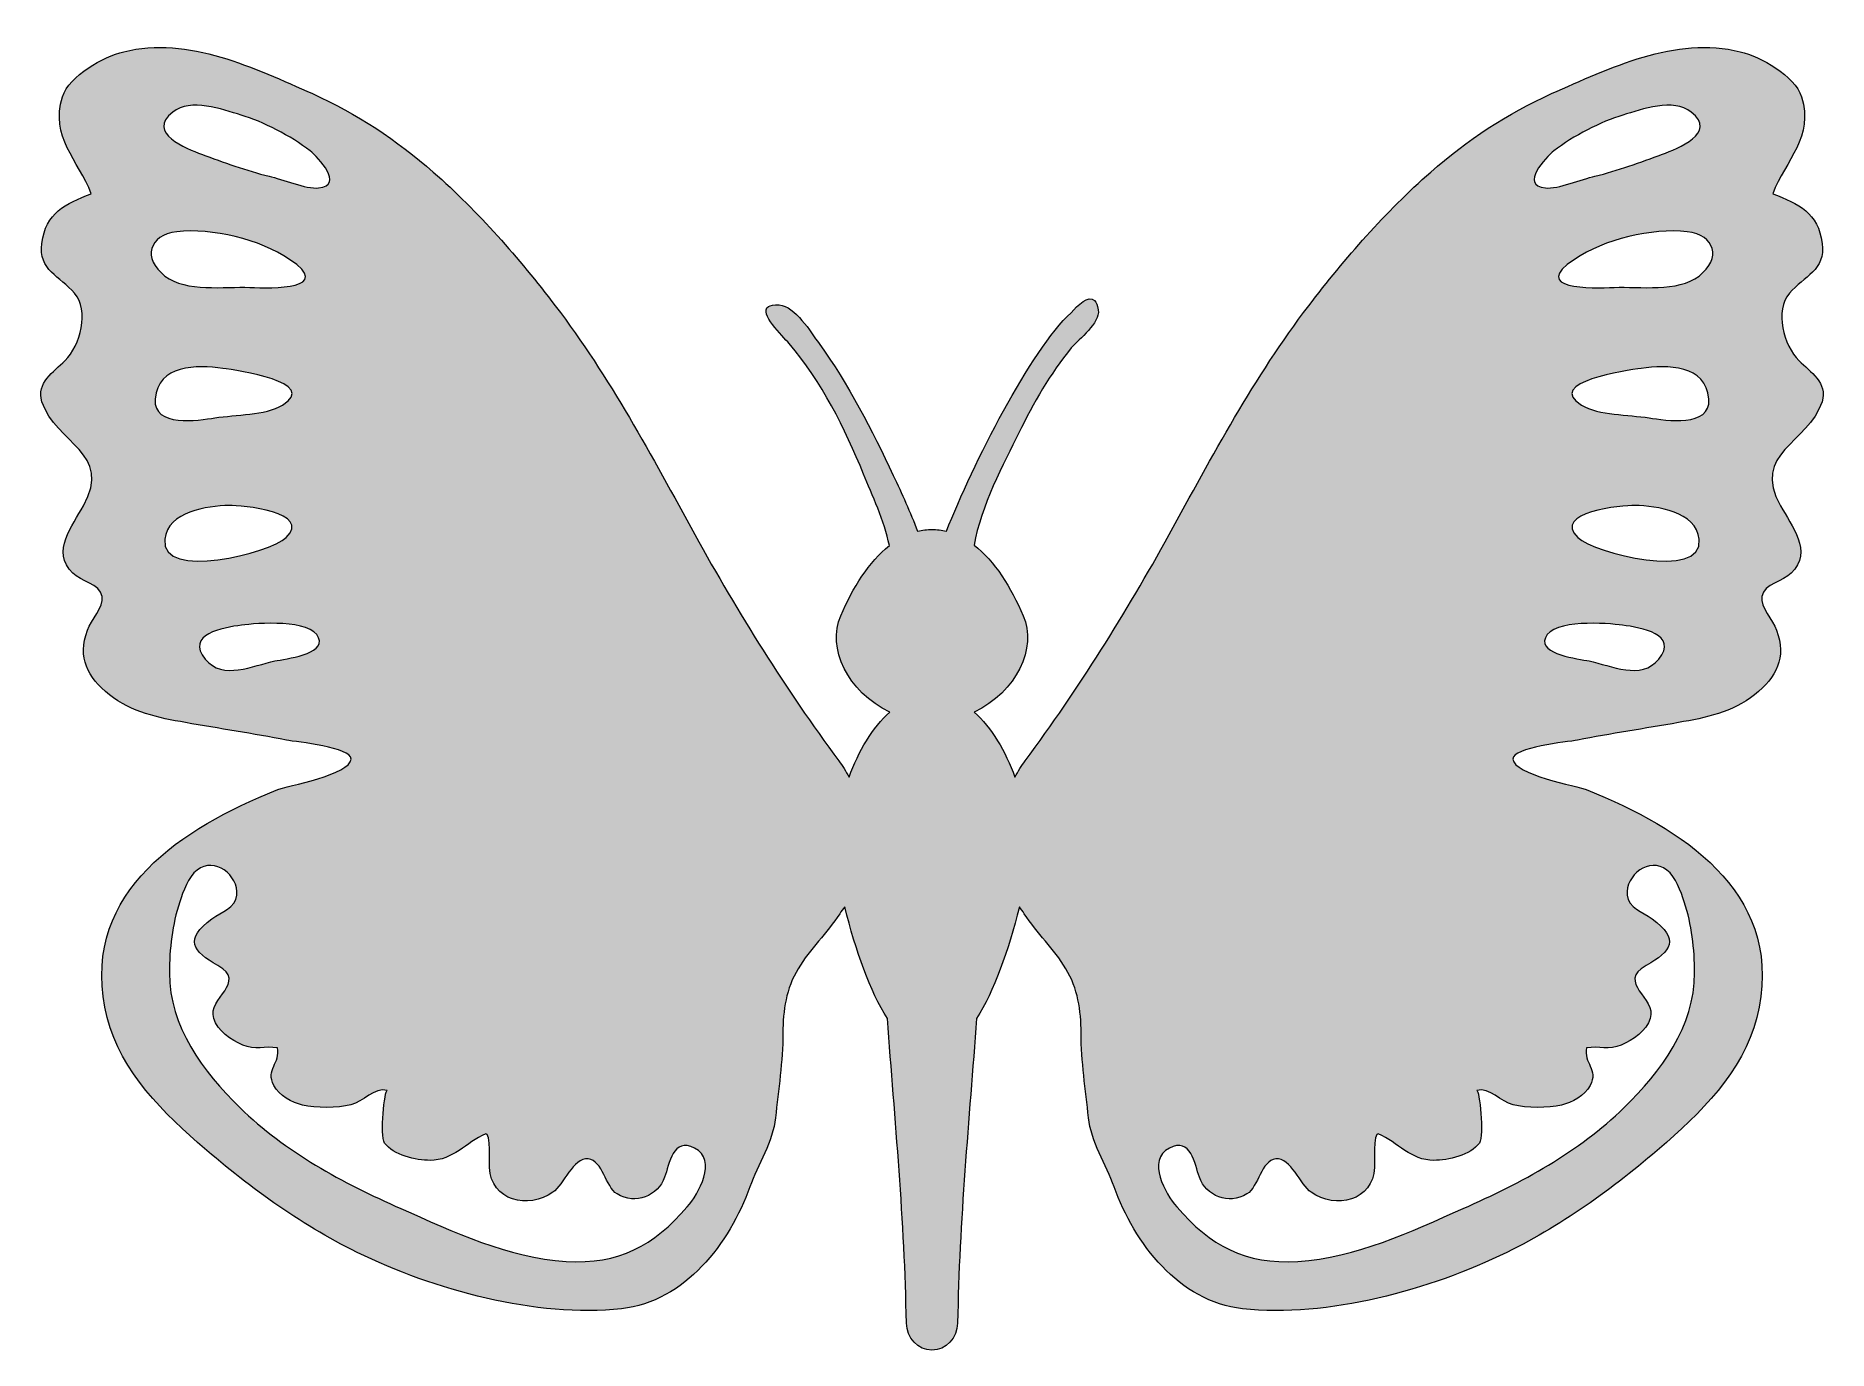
# Model space of a CAD drawing. Header units: inches. Extents: x 0 to 102, y 0 to 75.
import ezdxf

# ---------------------------------------------------------------- set-up
doc = ezdxf.new("R2010")
doc.units = ezdxf.units.IN
doc.header["$MEASUREMENT"] = 0
doc.layers.add('Layer 1', color=7, linetype='Continuous')

msp = doc.modelspace()

# ---------------------------------------------------------------- hatches: boundary and pattern name
at = {"layer": 'Layer 1', "true_color": 0xdb3d26}
h = msp.add_hatch(color=22, dxfattribs=at)
h.dxf.hatch_style = 2
edge = h.paths.add_edge_path()
edge.add_spline(control_points=[(0.07, 54.03), (0.86, 51.63), (4.13, 51.13), (2.43, 48.09), (1.81, 46.97), (0.57, 45.51), (1.82, 44.26), (2.28, 43.81), (3.37, 43.66), (3.5, 42.93), (3.6, 42.33), (2.86, 41.59), (2.66, 41.01), (2.09, 39.43), (2.65, 38.35), (3.91, 37.34), (5.19, 36.32), (6.68, 36.03), (8.25, 35.75), (10.18, 35.41), (12.11, 35.12), (14.01, 34.75), (14.6, 34.64), (17.71, 34.35), (17.69, 33.67), (17.66, 32.79), (14.06, 32.15), (13.42, 31.9), (8.12, 29.75), (2.4, 26.19), (3.65, 19.54), (4.25, 16.32), (6.56, 13.91), (8.94, 11.83), (11.73, 9.4), (14.71, 7.2), (18.03, 5.57), (22.4, 3.43), (28.25, 1.82), (33.11, 2.36), (36.72, 2.76), (39.26, 6.09), (40.42, 9.3), (40.87, 10.55), (41.75, 11.91), (41.88, 13.23), (42.04, 14.83), (42.3, 16.45), (42.3, 18.06), (42.3, 19.36), (42.49, 20.61), (43.17, 21.73), (43.84, 22.85), (44.82, 23.76), (45.54, 24.86), (45.63, 25), (45.72, 25.12), (45.83, 25.25), (46.45, 22.73), (47.27, 20.43), (48.26, 18.9), (48.68, 13.12), (49.25, 7.34), (49.34, 1.54), (49.36, 0.69), (50, 0), (50.8, 0), (51.6, 0), (52.24, 0.69), (52.26, 1.54), (52.35, 7.34), (52.92, 13.12), (53.34, 18.9), (54.33, 20.43), (55.15, 22.73), (55.78, 25.25), (55.88, 25.12), (55.97, 25), (56.06, 24.86), (56.78, 23.76), (57.76, 22.85), (58.43, 21.73), (59.11, 20.61), (59.3, 19.36), (59.3, 18.06), (59.3, 16.45), (59.56, 14.83), (59.72, 13.23), (59.85, 11.91), (60.73, 10.55), (61.18, 9.3), (62.34, 6.09), (64.88, 2.76), (68.49, 2.36), (73.35, 1.82), (79.2, 3.43), (83.57, 5.57), (86.89, 7.2), (89.87, 9.4), (92.66, 11.83), (95.04, 13.91), (97.35, 16.32), (97.95, 19.54), (99.2, 26.19), (93.48, 29.75), (88.18, 31.9), (87.54, 32.15), (83.94, 32.79), (83.91, 33.67), (83.89, 34.35), (87, 34.64), (87.59, 34.75), (89.49, 35.12), (91.42, 35.41), (93.35, 35.75), (94.92, 36.03), (96.41, 36.32), (97.69, 37.34), (98.95, 38.35), (99.51, 39.43), (98.94, 41.01), (98.74, 41.59), (98, 42.33), (98.1, 42.93), (98.23, 43.66), (99.32, 43.81), (99.78, 44.26), (101.03, 45.51), (99.79, 46.97), (99.17, 48.09), (97.47, 51.13), (100.74, 51.63), (101.53, 54.03), (101.88, 55.1), (100.86, 55.73), (100.21, 56.37), (99.34, 57.23), (98.83, 59.22), (99.67, 60.21), (100.49, 61.17), (101.75, 61.52), (101.54, 63.04), (101.31, 64.81), (100.21, 65.29), (98.72, 65.88), (99.46, 67.79), (101.08, 69.12), (100.36, 71.39), (99.97, 72.64), (98.02, 73.68), (96.87, 73.97), (93.2, 74.87), (89.38, 73.03), (86.12, 71.58), (83.6, 70.46), (81.3, 68.93), (79.23, 67.11), (76.64, 64.84), (74.35, 62.22), (72.27, 59.49), (69.17, 55.43), (66.77, 50.92), (64.32, 46.46), (61.84, 41.96), (59.16, 37.69), (56.11, 33.57), (55.91, 33.29), (55.71, 32.98), (55.52, 32.64), (54.99, 34.13), (54.2, 35.46), (53.2, 36.35), (55.62, 37.49), (56.81, 40.02), (55.99, 41.84), (55.31, 43.45), (54.37, 44.95), (53.2, 45.86), (53.57, 48.06), (54.9, 50.52), (55.75, 52.25), (56.58, 53.95), (57.54, 55.63), (58.74, 57.09), (59.18, 57.63), (60.38, 58.49), (60.28, 59.26), (60.24, 59.53), (60.16, 59.7), (60.07, 59.79), (59.73, 60.12), (59.09, 59.53), (58.73, 59.1), (56.39, 56.94), (53.15, 50.5), (51.62, 46.65), (51.35, 46.72), (51.08, 46.75), (50.8, 46.75), (50.52, 46.75), (50.25, 46.72), (49.98, 46.65), (49.56, 47.73), (49.09, 48.79), (48.59, 49.83), (47.38, 52.42), (46.05, 55.02), (44.36, 57.34), (43.89, 57.99), (43, 59.49), (42.09, 59.54), (41.79, 59.56), (41.6, 59.52), (41.48, 59.45), (40.9, 59.08), (42.28, 57.78), (42.66, 57.34), (44.51, 55.17), (45.83, 52.52), (46.9, 49.9), (47.38, 48.74), (48.08, 47.24), (48.37, 45.83), (47.21, 44.92), (46.28, 43.43), (45.61, 41.84), (44.79, 40.02), (45.98, 37.49), (48.4, 36.35), (47.4, 35.46), (46.61, 34.13), (46.08, 32.64), (45.89, 32.98), (45.69, 33.29), (45.49, 33.57), (42.44, 37.69), (39.76, 41.96), (37.28, 46.46), (34.83, 50.92), (32.43, 55.43), (29.33, 59.49), (27.25, 62.22), (24.96, 64.84), (22.37, 67.11), (20.3, 68.93), (18, 70.46), (15.48, 71.58), (12.22, 73.03), (8.4, 74.87), (4.73, 73.97), (3.58, 73.68), (1.63, 72.64), (1.24, 71.39), (0.52, 69.12), (2.14, 67.79), (2.88, 65.88), (1.39, 65.29), (0.29, 64.81), (0.06, 63.04), (-0.15, 61.52), (1.11, 61.17), (1.93, 60.21), (2.77, 59.22), (2.26, 57.23), (1.39, 56.37), (0.74, 55.73), (-0.28, 55.1), (0.07, 54.03)], knot_values=[0, 0, 0, 0, 1, 1, 1, 2, 2, 2, 3, 3, 3, 4, 4, 4, 5, 5, 5, 6, 6, 6, 7, 7, 7, 8, 8, 8, 9, 9, 9, 10, 10, 10, 11, 11, 11, 12, 12, 12, 13, 13, 13, 14, 14, 14, 15, 15, 15, 16, 16, 16, 17, 17, 17, 18, 18, 18, 19, 19, 19, 20, 20, 20, 21, 21, 21, 22, 22, 22, 23, 23, 23, 24, 24, 24, 25, 25, 25, 26, 26, 26, 27, 27, 27, 28, 28, 28, 29, 29, 29, 30, 30, 30, 31, 31, 31, 32, 32, 32, 33, 33, 33, 34, 34, 34, 35, 35, 35, 36, 36, 36, 37, 37, 37, 38, 38, 38, 39, 39, 39, 40, 40, 40, 41, 41, 41, 42, 42, 42, 43, 43, 43, 44, 44, 44, 45, 45, 45, 46, 46, 46, 47, 47, 47, 48, 48, 48, 49, 49, 49, 50, 50, 50, 51, 51, 51, 52, 52, 52, 53, 53, 53, 54, 54, 54, 55, 55, 55, 56, 56, 56, 57, 57, 57, 58, 58, 58, 59, 59, 59, 60, 60, 60, 61, 61, 61, 62, 62, 62, 63, 63, 63, 64, 64, 64, 65, 65, 65, 66, 66, 66, 67, 67, 67, 68, 68, 68, 69, 69, 69, 70, 70, 70, 71, 71, 71, 72, 72, 72, 73, 73, 73, 74, 74, 74, 75, 75, 75, 76, 76, 76, 77, 77, 77, 78, 78, 78, 79, 79, 79, 80, 80, 80, 81, 81, 81, 82, 82, 82, 83, 83, 83, 84, 84, 84, 85, 85, 85, 86, 86, 86, 87, 87, 87, 88, 88, 88, 89, 89, 89, 89], degree=3, periodic=1)
edge = h.paths.add_edge_path()
edge.add_spline(control_points=[(92.22, 39.36), (91.23, 38.14), (89.52, 39), (88.25, 39.26), (87.65, 39.38), (85.38, 39.64), (85.76, 40.58), (86.19, 41.66), (89.3, 41.41), (90.15, 41.3), (91.22, 41.16), (93.38, 40.78), (92.22, 39.36)], knot_values=[0, 0, 0, 0, 1, 1, 1, 2, 2, 2, 3, 3, 3, 4, 4, 4, 4], degree=3, periodic=1)
edge = h.paths.add_edge_path()
edge.add_spline(control_points=[(87.61, 46.29), (86.1, 47.75), (90.14, 48.13), (90.87, 48.12), (92.11, 48.09), (94.36, 47.78), (94.53, 46.19), (94.77, 43.81), (88.53, 45.41), (87.61, 46.29)], knot_values=[0, 0, 0, 0, 1, 1, 1, 2, 2, 2, 3, 3, 3, 3], degree=3, periodic=1)
edge = h.paths.add_edge_path()
edge.add_spline(control_points=[(91.68, 53.11), (90.48, 53.3), (88.83, 53.24), (87.82, 53.84), (85.68, 55.13), (90.42, 55.82), (91.22, 55.93), (92.7, 56.13), (94.94, 56.15), (95.08, 54.18), (95.2, 52.55), (92.61, 52.96), (91.68, 53.11)], knot_values=[0, 0, 0, 0, 1, 1, 1, 2, 2, 2, 3, 3, 3, 4, 4, 4, 4], degree=3, periodic=1)
edge = h.paths.add_edge_path()
edge.add_spline(control_points=[(94.52, 61.19), (93.3, 60.24), (91.14, 60.61), (89.68, 60.54), (88.39, 60.48), (84.84, 60.42), (87.42, 62.14), (89.11, 63.28), (91.83, 63.94), (93.85, 63.71), (95.43, 63.53), (95.83, 62.2), (94.52, 61.19)], knot_values=[0, 0, 0, 0, 1, 1, 1, 2, 2, 2, 3, 3, 3, 4, 4, 4, 4], degree=3, periodic=1)
edge = h.paths.add_edge_path()
edge.add_spline(control_points=[(86.25, 68.32), (87.33, 69.16), (88.94, 69.99), (90.18, 70.36), (91.27, 70.69), (93.05, 71.34), (94.08, 70.53), (95.6, 69.33), (93.3, 68.45), (92.43, 68.13), (91.21, 67.68), (89.86, 67.18), (88.59, 66.88), (87.85, 66.7), (86.49, 66.14), (85.76, 66.21), (84.29, 66.36), (85.77, 67.95), (86.25, 68.32)], knot_values=[0, 0, 0, 0, 1, 1, 1, 2, 2, 2, 3, 3, 3, 4, 4, 4, 5, 5, 5, 6, 6, 6, 6], degree=3, periodic=1)
edge = h.paths.add_edge_path()
edge.add_spline(control_points=[(64.33, 11.51), (65.56, 12.16), (65.78, 10.59), (66.04, 9.85), (66.41, 8.8), (67.7, 8.25), (68.75, 8.9), (69.42, 9.31), (69.56, 10.8), (70.4, 10.89), (71.25, 10.99), (71.79, 9.42), (72.41, 8.99), (73.81, 8.01), (75.93, 8.5), (76.03, 10.41), (76.04, 10.51), (75.95, 12.45), (76.24, 12.32), (77.36, 11.83), (78.09, 10.81), (79.41, 10.81), (80.21, 10.81), (81.52, 11.11), (82, 11.8), (82.3, 12.23), (81.99, 14.84), (81.85, 14.8), (82.58, 14.98), (83.23, 14.15), (83.92, 13.98), (84.69, 13.79), (85.9, 13.77), (86.68, 13.96), (87.27, 14.1), (88.02, 14.5), (88.32, 15.08), (88.79, 15.98), (87.93, 16.37), (88.1, 17.22), (88.84, 17.34), (89.37, 17.07), (90.09, 17.38), (90.76, 17.66), (91.52, 18.2), (91.74, 18.9), (92.11, 20.06), (89.78, 20.94), (91.51, 21.91), (92.94, 22.71), (93.44, 23.41), (91.85, 24.57), (91.28, 24.99), (90.5, 25.19), (90.43, 25.91), (90.31, 27.08), (91.7, 28.11), (92.69, 27.35), (93.2, 26.96), (93.48, 26.13), (93.68, 25.54), (94.11, 24.26), (94.26, 22.84), (94.27, 21.49), (94.27, 18.42), (92.37, 15.9), (90.24, 13.81), (87.67, 11.29), (84.39, 9.52), (81.08, 8.07), (78.07, 6.75), (74.98, 5.25), (71.65, 5.05), (68.65, 4.87), (66.67, 5.94), (64.75, 8.16), (64.11, 8.9), (63.01, 10.82), (64.33, 11.51)], knot_values=[0, 0, 0, 0, 1, 1, 1, 2, 2, 2, 3, 3, 3, 4, 4, 4, 5, 5, 5, 6, 6, 6, 7, 7, 7, 8, 8, 8, 9, 9, 9, 10, 10, 10, 11, 11, 11, 12, 12, 12, 13, 13, 13, 14, 14, 14, 15, 15, 15, 16, 16, 16, 17, 17, 17, 18, 18, 18, 19, 19, 19, 20, 20, 20, 21, 21, 21, 22, 22, 22, 23, 23, 23, 24, 24, 24, 25, 25, 25, 26, 26, 26, 26], degree=3, periodic=1)
edge = h.paths.add_edge_path()
edge.add_spline(control_points=[(19.75, 14.8), (19.61, 14.84), (19.3, 12.23), (19.6, 11.8), (20.08, 11.11), (21.39, 10.81), (22.19, 10.81), (23.51, 10.81), (24.24, 11.83), (25.36, 12.32), (25.65, 12.45), (25.56, 10.51), (25.57, 10.41), (25.67, 8.5), (27.79, 8.01), (29.19, 8.99), (29.81, 9.42), (30.35, 10.99), (31.2, 10.89), (32.04, 10.8), (32.18, 9.31), (32.85, 8.9), (33.9, 8.25), (35.19, 8.8), (35.56, 9.85), (35.82, 10.59), (36.04, 12.16), (37.27, 11.51), (38.59, 10.82), (37.49, 8.9), (36.85, 8.16), (34.93, 5.94), (32.95, 4.87), (29.95, 5.05), (26.62, 5.25), (23.53, 6.75), (20.52, 8.07), (17.21, 9.52), (13.93, 11.29), (11.36, 13.81), (9.23, 15.9), (7.33, 18.42), (7.33, 21.49), (7.34, 22.84), (7.49, 24.26), (7.92, 25.54), (8.12, 26.13), (8.4, 26.96), (8.91, 27.35), (9.9, 28.11), (11.29, 27.08), (11.17, 25.91), (11.1, 25.19), (10.32, 24.99), (9.75, 24.57), (8.16, 23.41), (8.66, 22.71), (10.09, 21.91), (11.82, 20.94), (9.49, 20.06), (9.86, 18.9), (10.08, 18.2), (10.84, 17.66), (11.51, 17.38), (12.23, 17.07), (12.76, 17.34), (13.5, 17.22), (13.67, 16.37), (12.81, 15.98), (13.28, 15.08), (13.58, 14.5), (14.33, 14.1), (14.92, 13.96), (15.7, 13.77), (16.91, 13.79), (17.68, 13.98), (18.37, 14.15), (19.02, 14.98), (19.75, 14.8)], knot_values=[0, 0, 0, 0, 1, 1, 1, 2, 2, 2, 3, 3, 3, 4, 4, 4, 5, 5, 5, 6, 6, 6, 7, 7, 7, 8, 8, 8, 9, 9, 9, 10, 10, 10, 11, 11, 11, 12, 12, 12, 13, 13, 13, 14, 14, 14, 15, 15, 15, 16, 16, 16, 17, 17, 17, 18, 18, 18, 19, 19, 19, 20, 20, 20, 21, 21, 21, 22, 22, 22, 23, 23, 23, 24, 24, 24, 25, 25, 25, 26, 26, 26, 26], degree=3, periodic=1)
edge = h.paths.add_edge_path()
edge.add_spline(control_points=[(6.52, 54.18), (6.66, 56.15), (8.9, 56.13), (10.38, 55.93), (11.18, 55.82), (15.92, 55.13), (13.78, 53.84), (12.77, 53.24), (11.12, 53.3), (9.92, 53.11), (8.99, 52.96), (6.4, 52.55), (6.52, 54.18)], knot_values=[0, 0, 0, 0, 1, 1, 1, 2, 2, 2, 3, 3, 3, 4, 4, 4, 4], degree=3, periodic=1)
edge = h.paths.add_edge_path()
edge.add_spline(control_points=[(7.07, 46.19), (7.24, 47.78), (9.49, 48.09), (10.73, 48.12), (11.46, 48.13), (15.51, 47.75), (13.99, 46.29), (13.07, 45.41), (6.83, 43.81), (7.07, 46.19)], knot_values=[0, 0, 0, 0, 1, 1, 1, 2, 2, 2, 3, 3, 3, 3], degree=3, periodic=1)
edge = h.paths.add_edge_path()
edge.add_spline(control_points=[(13.35, 39.26), (12.08, 39), (10.37, 38.14), (9.38, 39.36), (8.22, 40.78), (10.38, 41.16), (11.45, 41.3), (12.3, 41.41), (15.41, 41.66), (15.84, 40.58), (16.22, 39.64), (13.95, 39.38), (13.35, 39.26)], knot_values=[0, 0, 0, 0, 1, 1, 1, 2, 2, 2, 3, 3, 3, 4, 4, 4, 4], degree=3, periodic=1)
edge = h.paths.add_edge_path()
edge.add_spline(control_points=[(7.52, 70.53), (8.55, 71.34), (10.33, 70.69), (11.42, 70.36), (12.66, 69.99), (14.27, 69.16), (15.35, 68.32), (15.83, 67.95), (17.31, 66.36), (15.84, 66.21), (15.11, 66.14), (13.75, 66.7), (13.01, 66.88), (11.74, 67.18), (10.39, 67.68), (9.17, 68.13), (8.3, 68.45), (6, 69.33), (7.52, 70.53)], knot_values=[0, 0, 0, 0, 1, 1, 1, 2, 2, 2, 3, 3, 3, 4, 4, 4, 5, 5, 5, 6, 6, 6, 6], degree=3, periodic=1)
edge = h.paths.add_edge_path()
edge.add_spline(control_points=[(7.75, 63.71), (9.77, 63.94), (12.49, 63.28), (14.18, 62.14), (16.76, 60.42), (13.21, 60.48), (11.92, 60.54), (10.46, 60.61), (8.3, 60.24), (7.08, 61.19), (5.77, 62.2), (6.17, 63.53), (7.75, 63.71)], knot_values=[0, 0, 0, 0, 1, 1, 1, 2, 2, 2, 3, 3, 3, 4, 4, 4, 4], degree=3, periodic=1)

# ---------------------------------------------------------------- linework, layer by layer
at = {"layer": 'Layer 1', "lineweight": 0}
for points, knots in [([(0.07, 54.03), (0.86, 51.63), (4.13, 51.13), (2.43, 48.09), (1.81, 46.97), (0.57, 45.51), (1.82, 44.26), (2.28, 43.81), (3.37, 43.66), (3.5, 42.93), (3.6, 42.33), (2.86, 41.59), (2.66, 41.01), (2.09, 39.43), (2.65, 38.35), (3.91, 37.34), (5.19, 36.32), (6.68, 36.03), (8.25, 35.75), (10.18, 35.41), (12.11, 35.12), (14.01, 34.75), (14.6, 34.64), (17.71, 34.35), (17.69, 33.67), (17.66, 32.79), (14.06, 32.15), (13.42, 31.9), (8.12, 29.75), (2.4, 26.19), (3.65, 19.54), (4.25, 16.32), (6.56, 13.91), (8.94, 11.83), (11.73, 9.4), (14.71, 7.2), (18.03, 5.57), (22.4, 3.43), (28.25, 1.82), (33.11, 2.36), (36.72, 2.76), (39.26, 6.09), (40.42, 9.3), (40.87, 10.55), (41.75, 11.91), (41.88, 13.23), (42.04, 14.83), (42.3, 16.45), (42.3, 18.06), (42.3, 19.36), (42.49, 20.61), (43.17, 21.73), (43.84, 22.85), (44.82, 23.76), (45.54, 24.86), (45.63, 25), (45.72, 25.12), (45.83, 25.25), (46.45, 22.73), (47.27, 20.43), (48.26, 18.9), (48.68, 13.12), (49.25, 7.34), (49.34, 1.54), (49.36, 0.69), (50, 0), (50.8, 0), (51.6, 0), (52.24, 0.69), (52.26, 1.54), (52.35, 7.34), (52.92, 13.12), (53.34, 18.9), (54.33, 20.43), (55.15, 22.73), (55.78, 25.25), (55.88, 25.12), (55.97, 25), (56.06, 24.86), (56.78, 23.76), (57.76, 22.85), (58.43, 21.73), (59.11, 20.61), (59.3, 19.36), (59.3, 18.06), (59.3, 16.45), (59.56, 14.83), (59.72, 13.23), (59.85, 11.91), (60.73, 10.55), (61.18, 9.3), (62.34, 6.09), (64.88, 2.76), (68.49, 2.36), (73.35, 1.82), (79.2, 3.43), (83.57, 5.57), (86.89, 7.2), (89.87, 9.4), (92.66, 11.83), (95.04, 13.91), (97.35, 16.32), (97.95, 19.54), (99.2, 26.19), (93.48, 29.75), (88.18, 31.9), (87.54, 32.15), (83.94, 32.79), (83.91, 33.67), (83.89, 34.35), (87, 34.64), (87.59, 34.75), (89.49, 35.12), (91.42, 35.41), (93.35, 35.75), (94.92, 36.03), (96.41, 36.32), (97.69, 37.34), (98.95, 38.35), (99.51, 39.43), (98.94, 41.01), (98.74, 41.59), (98, 42.33), (98.1, 42.93), (98.23, 43.66), (99.32, 43.81), (99.78, 44.26), (101.03, 45.51), (99.79, 46.97), (99.17, 48.09), (97.47, 51.13), (100.74, 51.63), (101.53, 54.03), (101.88, 55.1), (100.86, 55.73), (100.21, 56.37), (99.34, 57.23), (98.83, 59.22), (99.67, 60.21), (100.49, 61.17), (101.75, 61.52), (101.54, 63.04), (101.31, 64.81), (100.21, 65.29), (98.72, 65.88), (99.46, 67.79), (101.08, 69.12), (100.36, 71.39), (99.97, 72.64), (98.02, 73.68), (96.87, 73.97), (93.2, 74.87), (89.38, 73.03), (86.12, 71.58), (83.6, 70.46), (81.3, 68.93), (79.23, 67.11), (76.64, 64.84), (74.35, 62.22), (72.27, 59.49), (69.17, 55.43), (66.77, 50.92), (64.32, 46.46), (61.84, 41.96), (59.16, 37.69), (56.11, 33.57), (55.91, 33.29), (55.71, 32.98), (55.52, 32.64), (54.99, 34.13), (54.2, 35.46), (53.2, 36.35), (55.62, 37.49), (56.81, 40.02), (55.99, 41.84), (55.31, 43.45), (54.37, 44.95), (53.2, 45.86), (53.57, 48.06), (54.9, 50.52), (55.75, 52.25), (56.58, 53.95), (57.54, 55.63), (58.74, 57.09), (59.18, 57.63), (60.38, 58.49), (60.28, 59.26), (60.24, 59.53), (60.16, 59.7), (60.07, 59.79), (59.73, 60.12), (59.09, 59.53), (58.73, 59.1), (56.39, 56.94), (53.15, 50.5), (51.62, 46.65), (51.35, 46.72), (51.08, 46.75), (50.8, 46.75), (50.52, 46.75), (50.25, 46.72), (49.98, 46.65), (49.56, 47.73), (49.09, 48.79), (48.59, 49.83), (47.38, 52.42), (46.05, 55.02), (44.36, 57.34), (43.89, 57.99), (43, 59.49), (42.09, 59.54), (41.79, 59.56), (41.6, 59.52), (41.48, 59.45), (40.9, 59.08), (42.28, 57.78), (42.66, 57.34), (44.51, 55.17), (45.83, 52.52), (46.9, 49.9), (47.38, 48.74), (48.08, 47.24), (48.37, 45.83), (47.21, 44.92), (46.28, 43.43), (45.61, 41.84), (44.79, 40.02), (45.98, 37.49), (48.4, 36.35), (47.4, 35.46), (46.61, 34.13), (46.08, 32.64), (45.89, 32.98), (45.69, 33.29), (45.49, 33.57), (42.44, 37.69), (39.76, 41.96), (37.28, 46.46), (34.83, 50.92), (32.43, 55.43), (29.33, 59.49), (27.25, 62.22), (24.96, 64.84), (22.37, 67.11), (20.3, 68.93), (18, 70.46), (15.48, 71.58), (12.22, 73.03), (8.4, 74.87), (4.73, 73.97), (3.58, 73.68), (1.63, 72.64), (1.24, 71.39), (0.52, 69.12), (2.14, 67.79), (2.88, 65.88), (1.39, 65.29), (0.29, 64.81), (0.06, 63.04), (-0.15, 61.52), (1.11, 61.17), (1.93, 60.21), (2.77, 59.22), (2.26, 57.23), (1.39, 56.37), (0.74, 55.73), (-0.28, 55.1), (0.07, 54.03)], [0, 0, 0, 0, 1, 1, 1, 2, 2, 2, 3, 3, 3, 4, 4, 4, 5, 5, 5, 6, 6, 6, 7, 7, 7, 8, 8, 8, 9, 9, 9, 10, 10, 10, 11, 11, 11, 12, 12, 12, 13, 13, 13, 14, 14, 14, 15, 15, 15, 16, 16, 16, 17, 17, 17, 18, 18, 18, 19, 19, 19, 20, 20, 20, 21, 21, 21, 22, 22, 22, 23, 23, 23, 24, 24, 24, 25, 25, 25, 26, 26, 26, 27, 27, 27, 28, 28, 28, 29, 29, 29, 30, 30, 30, 31, 31, 31, 32, 32, 32, 33, 33, 33, 34, 34, 34, 35, 35, 35, 36, 36, 36, 37, 37, 37, 38, 38, 38, 39, 39, 39, 40, 40, 40, 41, 41, 41, 42, 42, 42, 43, 43, 43, 44, 44, 44, 45, 45, 45, 46, 46, 46, 47, 47, 47, 48, 48, 48, 49, 49, 49, 50, 50, 50, 51, 51, 51, 52, 52, 52, 53, 53, 53, 54, 54, 54, 55, 55, 55, 56, 56, 56, 57, 57, 57, 58, 58, 58, 59, 59, 59, 60, 60, 60, 61, 61, 61, 62, 62, 62, 63, 63, 63, 64, 64, 64, 65, 65, 65, 66, 66, 66, 67, 67, 67, 68, 68, 68, 69, 69, 69, 70, 70, 70, 71, 71, 71, 72, 72, 72, 73, 73, 73, 74, 74, 74, 75, 75, 75, 76, 76, 76, 77, 77, 77, 78, 78, 78, 79, 79, 79, 80, 80, 80, 81, 81, 81, 82, 82, 82, 83, 83, 83, 84, 84, 84, 85, 85, 85, 86, 86, 86, 87, 87, 87, 88, 88, 88, 89, 89, 89, 89]), ([(7.52, 70.53), (8.55, 71.34), (10.33, 70.69), (11.42, 70.36), (12.66, 69.99), (14.27, 69.16), (15.35, 68.32), (15.83, 67.95), (17.31, 66.36), (15.84, 66.21), (15.11, 66.14), (13.75, 66.7), (13.01, 66.88), (11.74, 67.18), (10.39, 67.68), (9.17, 68.13), (8.3, 68.45), (6, 69.33), (7.52, 70.53)], [0, 0, 0, 0, 1, 1, 1, 2, 2, 2, 3, 3, 3, 4, 4, 4, 5, 5, 5, 6, 6, 6, 6]), ([(86.25, 68.32), (87.33, 69.16), (88.94, 69.99), (90.18, 70.36), (91.27, 70.69), (93.05, 71.34), (94.08, 70.53), (95.6, 69.33), (93.3, 68.45), (92.43, 68.13), (91.21, 67.68), (89.86, 67.18), (88.59, 66.88), (87.85, 66.7), (86.49, 66.14), (85.76, 66.21), (84.29, 66.36), (85.77, 67.95), (86.25, 68.32)], [0, 0, 0, 0, 1, 1, 1, 2, 2, 2, 3, 3, 3, 4, 4, 4, 5, 5, 5, 6, 6, 6, 6]), ([(7.75, 63.71), (9.77, 63.94), (12.49, 63.28), (14.18, 62.14), (16.76, 60.42), (13.21, 60.48), (11.92, 60.54), (10.46, 60.61), (8.3, 60.24), (7.08, 61.19), (5.77, 62.2), (6.17, 63.53), (7.75, 63.71)], [0, 0, 0, 0, 1, 1, 1, 2, 2, 2, 3, 3, 3, 4, 4, 4, 4]), ([(94.52, 61.19), (93.3, 60.24), (91.14, 60.61), (89.68, 60.54), (88.39, 60.48), (84.84, 60.42), (87.42, 62.14), (89.11, 63.28), (91.83, 63.94), (93.85, 63.71), (95.43, 63.53), (95.83, 62.2), (94.52, 61.19)], [0, 0, 0, 0, 1, 1, 1, 2, 2, 2, 3, 3, 3, 4, 4, 4, 4]), ([(6.52, 54.18), (6.66, 56.15), (8.9, 56.13), (10.38, 55.93), (11.18, 55.82), (15.92, 55.13), (13.78, 53.84), (12.77, 53.24), (11.12, 53.3), (9.92, 53.11), (8.99, 52.96), (6.4, 52.55), (6.52, 54.18)], [0, 0, 0, 0, 1, 1, 1, 2, 2, 2, 3, 3, 3, 4, 4, 4, 4]), ([(91.68, 53.11), (90.48, 53.3), (88.83, 53.24), (87.82, 53.84), (85.68, 55.13), (90.42, 55.82), (91.22, 55.93), (92.7, 56.13), (94.94, 56.15), (95.08, 54.18), (95.2, 52.55), (92.61, 52.96), (91.68, 53.11)], [0, 0, 0, 0, 1, 1, 1, 2, 2, 2, 3, 3, 3, 4, 4, 4, 4]), ([(7.07, 46.19), (7.24, 47.78), (9.49, 48.09), (10.73, 48.12), (11.46, 48.13), (15.51, 47.75), (13.99, 46.29), (13.07, 45.41), (6.83, 43.81), (7.07, 46.19)], [0, 0, 0, 0, 1, 1, 1, 2, 2, 2, 3, 3, 3, 3]), ([(87.61, 46.29), (86.1, 47.75), (90.14, 48.13), (90.87, 48.12), (92.11, 48.09), (94.36, 47.78), (94.53, 46.19), (94.77, 43.81), (88.53, 45.41), (87.61, 46.29)], [0, 0, 0, 0, 1, 1, 1, 2, 2, 2, 3, 3, 3, 3]), ([(13.35, 39.26), (12.08, 39), (10.37, 38.14), (9.38, 39.36), (8.22, 40.78), (10.38, 41.16), (11.45, 41.3), (12.3, 41.41), (15.41, 41.66), (15.84, 40.58), (16.22, 39.64), (13.95, 39.38), (13.35, 39.26)], [0, 0, 0, 0, 1, 1, 1, 2, 2, 2, 3, 3, 3, 4, 4, 4, 4]), ([(92.22, 39.36), (91.23, 38.14), (89.52, 39), (88.25, 39.26), (87.65, 39.38), (85.38, 39.64), (85.76, 40.58), (86.19, 41.66), (89.3, 41.41), (90.15, 41.3), (91.22, 41.16), (93.38, 40.78), (92.22, 39.36)], [0, 0, 0, 0, 1, 1, 1, 2, 2, 2, 3, 3, 3, 4, 4, 4, 4]), ([(19.75, 14.8), (19.61, 14.84), (19.3, 12.23), (19.6, 11.8), (20.08, 11.11), (21.39, 10.81), (22.19, 10.81), (23.51, 10.81), (24.24, 11.83), (25.36, 12.32), (25.65, 12.45), (25.56, 10.51), (25.57, 10.41), (25.67, 8.5), (27.79, 8.01), (29.19, 8.99), (29.81, 9.42), (30.35, 10.99), (31.2, 10.89), (32.04, 10.8), (32.18, 9.31), (32.85, 8.9), (33.9, 8.25), (35.19, 8.8), (35.56, 9.85), (35.82, 10.59), (36.04, 12.16), (37.27, 11.51), (38.59, 10.82), (37.49, 8.9), (36.85, 8.16), (34.93, 5.94), (32.95, 4.87), (29.95, 5.05), (26.62, 5.25), (23.53, 6.75), (20.52, 8.07), (17.21, 9.52), (13.93, 11.29), (11.36, 13.81), (9.23, 15.9), (7.33, 18.42), (7.33, 21.49), (7.34, 22.84), (7.49, 24.26), (7.92, 25.54), (8.12, 26.13), (8.4, 26.96), (8.91, 27.35), (9.9, 28.11), (11.29, 27.08), (11.17, 25.91), (11.1, 25.19), (10.32, 24.99), (9.75, 24.57), (8.16, 23.41), (8.66, 22.71), (10.09, 21.91), (11.82, 20.94), (9.49, 20.06), (9.86, 18.9), (10.08, 18.2), (10.84, 17.66), (11.51, 17.38), (12.23, 17.07), (12.76, 17.34), (13.5, 17.22), (13.67, 16.37), (12.81, 15.98), (13.28, 15.08), (13.58, 14.5), (14.33, 14.1), (14.92, 13.96), (15.7, 13.77), (16.91, 13.79), (17.68, 13.98), (18.37, 14.15), (19.02, 14.98), (19.75, 14.8)], [0, 0, 0, 0, 1, 1, 1, 2, 2, 2, 3, 3, 3, 4, 4, 4, 5, 5, 5, 6, 6, 6, 7, 7, 7, 8, 8, 8, 9, 9, 9, 10, 10, 10, 11, 11, 11, 12, 12, 12, 13, 13, 13, 14, 14, 14, 15, 15, 15, 16, 16, 16, 17, 17, 17, 18, 18, 18, 19, 19, 19, 20, 20, 20, 21, 21, 21, 22, 22, 22, 23, 23, 23, 24, 24, 24, 25, 25, 25, 26, 26, 26, 26]), ([(64.33, 11.51), (65.56, 12.16), (65.78, 10.59), (66.04, 9.85), (66.41, 8.8), (67.7, 8.25), (68.75, 8.9), (69.42, 9.31), (69.56, 10.8), (70.4, 10.89), (71.25, 10.99), (71.79, 9.42), (72.41, 8.99), (73.81, 8.01), (75.93, 8.5), (76.03, 10.41), (76.04, 10.51), (75.95, 12.45), (76.24, 12.32), (77.36, 11.83), (78.09, 10.81), (79.41, 10.81), (80.21, 10.81), (81.52, 11.11), (82, 11.8), (82.3, 12.23), (81.99, 14.84), (81.85, 14.8), (82.58, 14.98), (83.23, 14.15), (83.92, 13.98), (84.69, 13.79), (85.9, 13.77), (86.68, 13.96), (87.27, 14.1), (88.02, 14.5), (88.32, 15.08), (88.79, 15.98), (87.93, 16.37), (88.1, 17.22), (88.84, 17.34), (89.37, 17.07), (90.09, 17.38), (90.76, 17.66), (91.52, 18.2), (91.74, 18.9), (92.11, 20.06), (89.78, 20.94), (91.51, 21.91), (92.94, 22.71), (93.44, 23.41), (91.85, 24.57), (91.28, 24.99), (90.5, 25.19), (90.43, 25.91), (90.31, 27.08), (91.7, 28.11), (92.69, 27.35), (93.2, 26.96), (93.48, 26.13), (93.68, 25.54), (94.11, 24.26), (94.26, 22.84), (94.27, 21.49), (94.27, 18.42), (92.37, 15.9), (90.24, 13.81), (87.67, 11.29), (84.39, 9.52), (81.08, 8.07), (78.07, 6.75), (74.98, 5.25), (71.65, 5.05), (68.65, 4.87), (66.67, 5.94), (64.75, 8.16), (64.11, 8.9), (63.01, 10.82), (64.33, 11.51)], [0, 0, 0, 0, 1, 1, 1, 2, 2, 2, 3, 3, 3, 4, 4, 4, 5, 5, 5, 6, 6, 6, 7, 7, 7, 8, 8, 8, 9, 9, 9, 10, 10, 10, 11, 11, 11, 12, 12, 12, 13, 13, 13, 14, 14, 14, 15, 15, 15, 16, 16, 16, 17, 17, 17, 18, 18, 18, 19, 19, 19, 20, 20, 20, 21, 21, 21, 22, 22, 22, 23, 23, 23, 24, 24, 24, 25, 25, 25, 26, 26, 26, 26])]:
    msp.add_open_spline(points, degree=3, knots=knots, dxfattribs=at)

doc.saveas('drawing.dxf')
